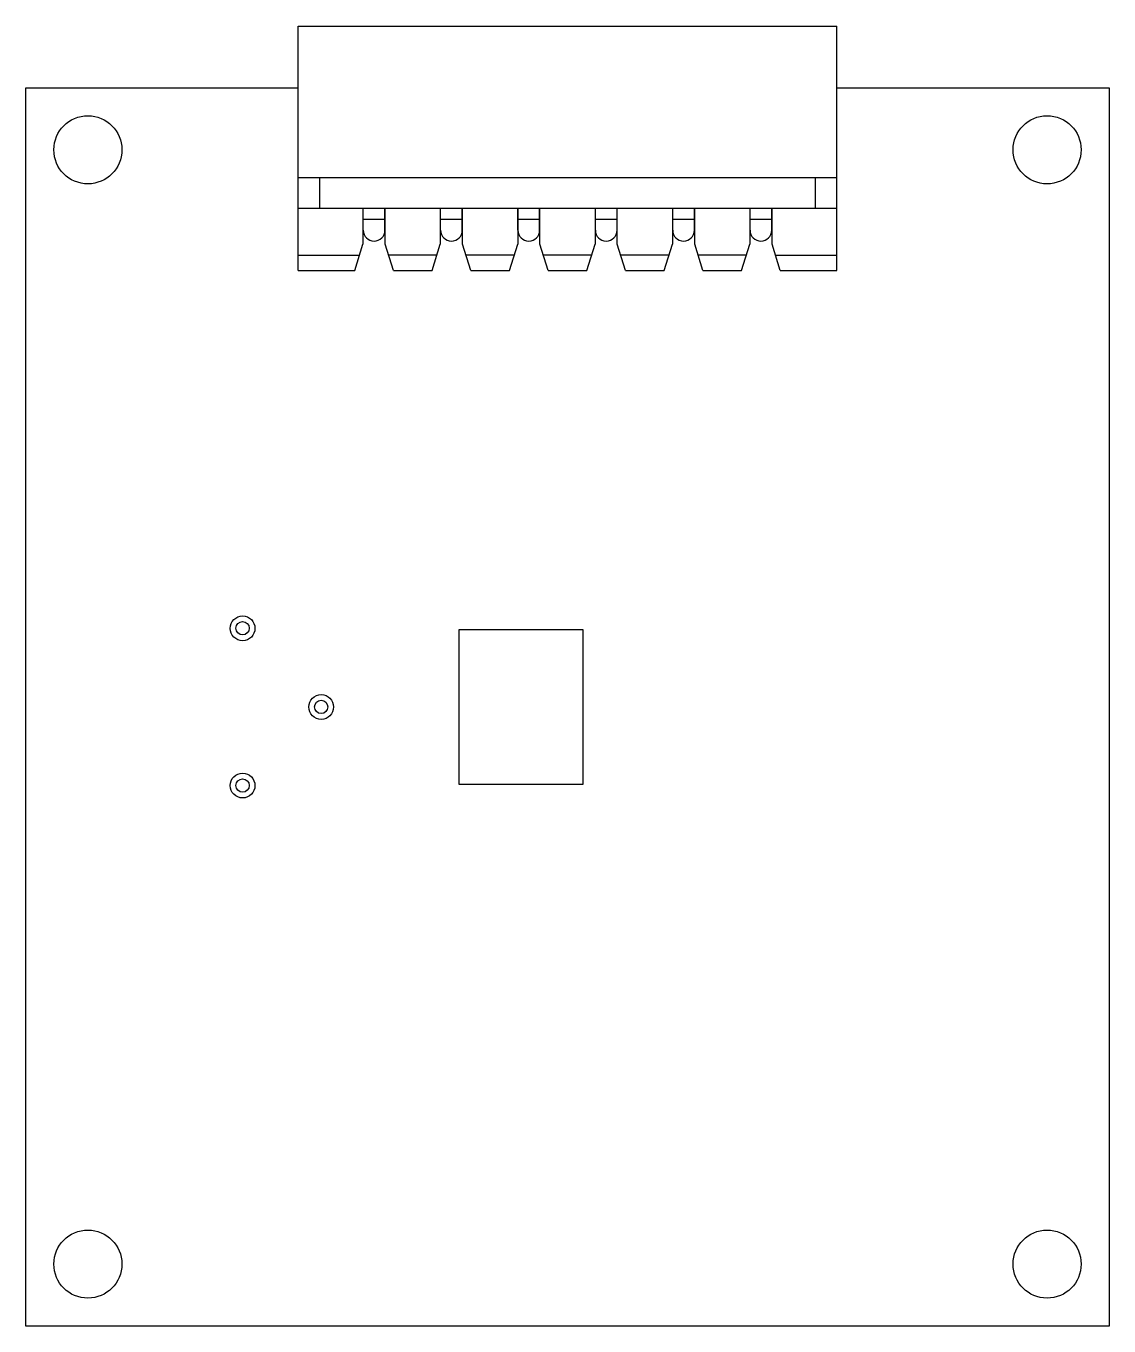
# Model space of a CAD drawing. Header units: millimetres. Extents: x 121.7 to 156.7, y 152.7 to 194.7.
import ezdxf

# ---------------------------------------------------------------- set-up
doc = ezdxf.new("R2010")
doc.units = ezdxf.units.MM
doc.header["$LTSCALE"] = 23.1
for name, color, linetype in [('22057065-1-SOLID1SHAPE', 7, 'CONTINUOUS'), ('A19-009P-3101_UV_LED_BOARDSHAPE', 7, 'CONTINUOUS'), ('컷-돌출1SHAPE', 7, 'CONTINUOUS')]:
    doc.layers.add(name, color=color, linetype=linetype)

msp = doc.modelspace()

# ---------------------------------------------------------------- linework, layer by layer
at = {"layer": '22057065-1-SOLID1SHAPE', "color": 7, "linetype": 'Continuous'}
for p, q in [((130.505, 186.833), (130.505, 194.733)), ((130.505, 194.733), (147.905, 194.733)), ((147.905, 186.833), (147.905, 194.733)), ((147.905, 189.833), (130.505, 189.833)), ((131.205, 188.833), (131.205, 189.833)), ((147.205, 189.833), (147.205, 188.833)), ((147.905, 188.833), (130.505, 188.833)), ((132.595, 188.833), (132.595, 187.683)), ((132.605, 188.133), (132.605, 188.833)), ((133.305, 188.133), (133.305, 188.833)), ((133.315, 187.683), (133.315, 188.833)), ((135.095, 188.833), (135.095, 187.683)), ((135.105, 188.133), (135.105, 188.833)), ((135.805, 188.133), (135.805, 188.833)), ((135.815, 187.683), (135.815, 188.833)), ((137.595, 188.833), (137.595, 187.683)), ((137.605, 188.133), (137.605, 188.833)), ((138.305, 188.133), (138.305, 188.833)), ((138.315, 187.683), (138.315, 188.833)), ((140.095, 188.833), (140.095, 187.683)), ((140.105, 188.133), (140.105, 188.833)), ((140.805, 188.133), (140.805, 188.833)), ((140.815, 187.683), (140.815, 188.833)), ((142.595, 188.833), (142.595, 187.683)), ((142.605, 188.133), (142.605, 188.833)), ((143.305, 188.133), (143.305, 188.833)), ((143.315, 187.683), (143.315, 188.833)), ((145.095, 188.833), (145.095, 187.683)), ((145.105, 188.133), (145.105, 188.833)), ((145.805, 188.133), (145.805, 188.833)), ((145.815, 187.683), (145.815, 188.833)), ((133.305, 188.483), (132.605, 188.483)), ((135.805, 188.483), (135.105, 188.483)), ((138.305, 188.483), (137.605, 188.483)), ((140.805, 188.483), (140.105, 188.483)), ((143.305, 188.483), (142.605, 188.483)), ((145.805, 188.483), (145.105, 188.483)), ((130.505, 187.333), (132.486, 187.333)), ((132.33, 186.833), (132.595, 187.683)), ((133.58, 186.833), (133.315, 187.683)), ((134.986, 187.333), (133.424, 187.333)), ((134.83, 186.833), (135.095, 187.683)), ((136.08, 186.833), (135.815, 187.683)), ((137.486, 187.333), (135.924, 187.333)), ((137.33, 186.833), (137.595, 187.683)), ((138.58, 186.833), (138.315, 187.683)), ((139.986, 187.333), (138.424, 187.333)), ((139.83, 186.833), (140.095, 187.683)), ((141.08, 186.833), (140.815, 187.683)), ((142.486, 187.333), (140.924, 187.333)), ((142.33, 186.833), (142.595, 187.683)), ((143.58, 186.833), (143.315, 187.683)), ((144.986, 187.333), (143.424, 187.333)), ((144.83, 186.833), (145.095, 187.683)), ((146.08, 186.833), (145.815, 187.683)), ((145.924, 187.333), (147.905, 187.333)), ((130.505, 186.833), (132.33, 186.833)), ((133.58, 186.833), (134.83, 186.833)), ((136.08, 186.833), (137.33, 186.833)), ((138.58, 186.833), (139.83, 186.833)), ((141.08, 186.833), (142.33, 186.833)), ((143.58, 186.833), (144.83, 186.833)), ((146.08, 186.833), (147.905, 186.833))]:
    msp.add_line(p, q, dxfattribs=at)
for centre in [(132.955, 188.133), (135.455, 188.133), (137.955, 188.133), (140.455, 188.133), (142.955, 188.133), (145.455, 188.133)]:
    msp.add_arc(centre, 0.35, 180, 360, dxfattribs=at)
at = {"layer": 'A19-009P-3101_UV_LED_BOARDSHAPE', "color": 7, "linetype": 'Continuous'}
for p, q in [((121.705, 152.733), (121.705, 192.733)), ((121.705, 192.733), (130.505, 192.733)), ((147.905, 192.733), (156.705, 192.733)), ((156.705, 192.733), (156.705, 152.733)), ((135.705, 170.233), (135.705, 175.233)), ((135.705, 175.233), (139.705, 175.233)), ((139.705, 175.233), (139.705, 170.233)), ((139.705, 170.233), (135.705, 170.233)), ((156.705, 152.733), (121.705, 152.733))]:
    msp.add_line(p, q, dxfattribs=at)
for centre, radius in [((123.705, 190.733), 1.1), ((154.705, 190.733), 1.1), ((128.705, 175.273), 0.4), ((131.245, 172.733), 0.4), ((128.705, 170.193), 0.4), ((123.705, 154.733), 1.1), ((154.705, 154.733), 1.1)]:
    msp.add_circle(centre, radius, dxfattribs=at)
at = {"layer": '컷-돌출1SHAPE', "color": 7, "linetype": 'Continuous'}
for centre in [(128.705, 175.277), (131.245, 172.733), (128.705, 170.193)]:
    msp.add_circle(centre, 0.215, dxfattribs=at)

doc.saveas('drawing.dxf')
